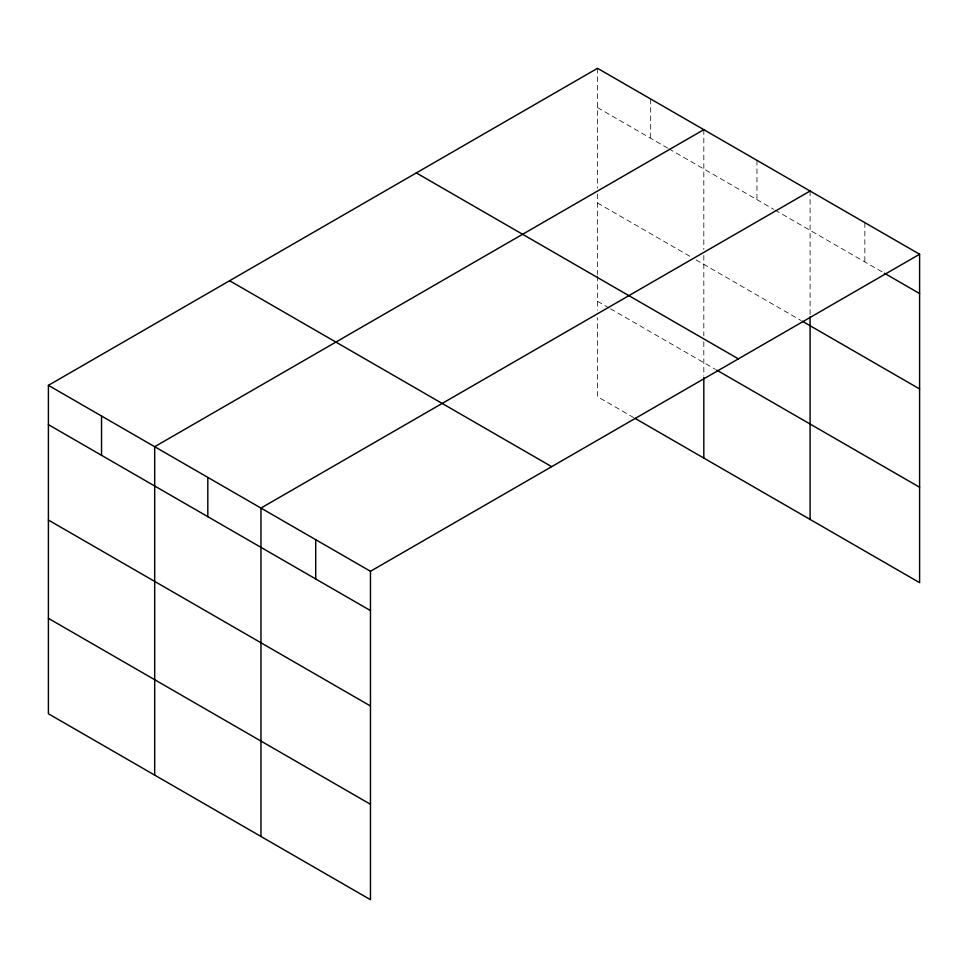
<?xml version="1.0" encoding="UTF-8"?>
<svg xmlns="http://www.w3.org/2000/svg" width="968" height="968" viewBox="0 0 968 968"><rect width="100%" height="100%" fill="white"/><g stroke="black" fill="none" stroke-linecap="round" stroke-linejoin="round"><path stroke-width="0.73" stroke-dasharray="4.84 3.63" d="M597.534 68.305L597.534 188.094M597.534 107.605L667.521 148.007M668.827 148.757L773.807 209.366M775.102 210.117L883.094 272.468M597.534 203.002L690.862 256.883M696.04 259.884L801.02 320.493M597.534 301.302L609.199 308.042M610.493 308.792L715.485 369.401M633.822 417.668L597.534 396.711L597.534 317.71M864.847 222.64L864.847 261.929M810.095 191.023L810.095 315.29M756.964 160.349L756.964 199.638M703.821 129.664L703.821 249.466M703.821 255.419L703.821 335.86M703.821 341.813L703.821 376.08M650.678 98.978L650.678 138.279M597.534 194.06L597.534 274.501M597.534 275.989L597.534 310.256"/><path stroke-width="1.45" d="M919.6 254.245L370.466 571.289L370.466 899.695L48.4 713.755L48.4 385.349L597.534 68.305L919.6 254.245L919.6 582.651L635.129 418.418M703.821 129.664L154.686 446.708L154.686 775.114M810.095 191.023L260.961 508.067L260.961 836.473M884.401 273.218L919.6 293.546M802.327 321.243L919.6 388.954M416.325 172.921L738.39 358.874M716.78 370.151L919.6 487.243M229.61 280.72L551.675 466.661M48.4 385.349L370.466 571.289M48.4 424.637L370.466 610.578M48.4 520.046L370.466 705.987M48.4 618.346L370.466 804.287M810.095 316.79L810.095 519.441M703.821 377.568L703.821 458.07M315.713 539.672L315.713 578.973M207.817 477.381L207.817 516.682M101.543 416.022L101.543 455.323"/></g></svg>
